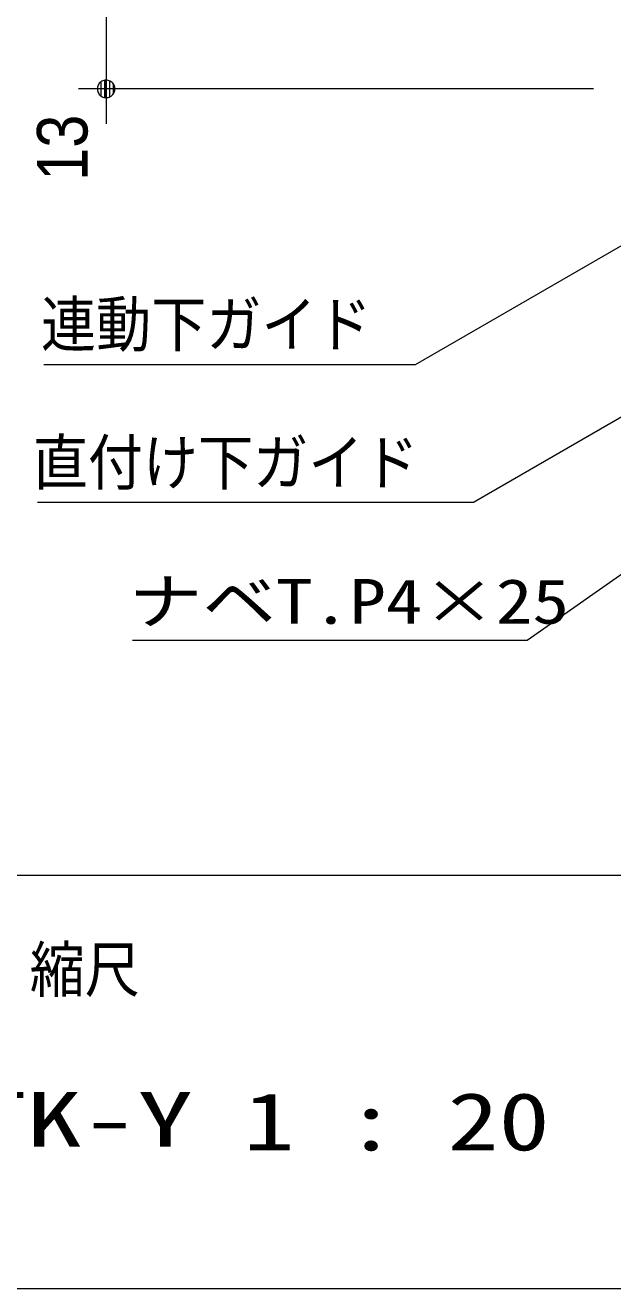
# Model space of a CAD drawing. Units: millimetres, scale not verified. Extents: x -6062 to 6062, y -3045 to 3045.
# Drawn here: x 148 to 574, y -2770 to -1854 of the extents above; entities that cross this region are included whole.
import ezdxf
from ezdxf.enums import TextEntityAlignment as Align

# ---------------------------------------------------------------- set-up
doc = ezdxf.new("R2010")
doc.units = ezdxf.units.MM
doc.header["$LTSCALE"] = 20
for name, color, linetype, lineweight in [('0-1_0', 7, 'Continuous', 9), ('0-2_2寸法-2', 7, 'Continuous', 9), ('0-3_2寸法-3', 7, 'Continuous', 9), ('0-4_1図面枠', 7, 'Continuous', 9)]:
    doc.layers.add(name, color=color, linetype=linetype, lineweight=lineweight)
doc.styles.add('ＭＳ ゴシック', font='')
doc.styles.add('ＭＳ Ｐゴシック', font='')
doc.styles.get('ＭＳ ゴシック').set_extended_font_data('MS Gothic')
doc.styles.get('ＭＳ Ｐゴシック').set_extended_font_data('MS PGothic')

# ---------------------------------------------------------------- blocks, each defined once
blk = doc.blocks.new('_Dot')
at = {"layer": '0-1_0'}
for p, q in [((-10, 0), (-20, 0)), ((9.78, 2), (-9.78, 2)), ((7.99, 6), (-7.99, 6)), ((9.16, -3.98), (-9.16, -3.98)), ((6, -7.98), (-6, -7.98))]:
    blk.add_line(p, q, dxfattribs=at)
for points in [[(10, 0), (9.92, 1.25), (9.69, 2.49), (9.3, 3.68), (8.76, 4.82), (8.09, 5.88), (7.29, 6.85), (6.37, 7.71), (5.36, 8.44), (4.26, 9.05), (3.09, 9.51), (1.87, 9.82), (0.63, 9.98), (-0.63, 9.98), (-1.87, 9.82), (-3.09, 9.51), (-4.26, 9.05), (-5.36, 8.44), (-6.37, 7.71), (-7.29, 6.85), (-8.09, 5.88), (-8.76, 4.82), (-9.3, 3.68), (-9.69, 2.49), (-9.92, 1.25), (-10, 0), (0, 0)], [(-10, 0), (-9.92, -1.25), (-9.69, -2.49), (-9.3, -3.68), (-8.76, -4.82), (-8.09, -5.88), (-7.29, -6.85), (-6.37, -7.71), (-5.36, -8.44), (-4.26, -9.05), (-3.09, -9.51), (-1.87, -9.82), (-0.63, -9.98), (0.63, -9.98), (1.87, -9.82), (3.09, -9.51), (4.26, -9.05), (5.36, -8.44), (6.37, -7.71), (7.29, -6.85), (8.09, -5.88), (8.76, -4.82), (9.3, -3.68), (9.69, -2.49), (9.92, -1.25), (10, 0), (0, 0)]]:
    blk.add_lwpolyline(points, close=True, dxfattribs=at)
blk = doc.blocks.new('グループ-130')
at = {"layer": '0-4_1図面枠'}
blk.add_line((-80000, -49400), (80000, -49400), dxfattribs=at)
blk.add_lwpolyline([(-80000, 55400), (80000, 55400), (80000, -55400), (-80000, -55400)], close=True, dxfattribs=at)
blk = doc.blocks.new('図面枠')
at = {"layer": '0-4_1図面枠'}
blk.add_blockref('グループ-130', (0, 0), dxfattribs=at)
at = {"layer": '0-4_1図面枠', "style": 'ＭＳ ゴシック'}
for s, height, width, p in [('縮尺', 650.9, 0.9, (38765.5, -51291.3)), ('1 : 20', 836.9, 1.3, (41866.9, -53644.8))]:
    blk.add_text(s, height=height, dxfattribs=dict(at, width=width)).set_placement(p, align=Align.BOTTOM_LEFT)

msp = doc.modelspace()

# ---------------------------------------------------------------- linework, layer by layer
at = {"layer": '0-2_2寸法-2'}
for p, q in [((206.18, -1835), (206.18, -1900)), ((559.68, -1900), (186.18, -1900)), ((206.18, -1912.71), (206.18, -1925.42))]:
    msp.add_line(p, q, dxfattribs=at)
at = {"layer": '0-3_2寸法-3'}
for points in [[(819.68, -1875.25), (430.4, -2100), (161.08, -2100)], [(1004.68, -1892.75), (472.51, -2200), (156.5, -2200)], [(1022.18, -1942.5), (511.62, -2300), (225.32, -2300)]]:
    msp.add_lwpolyline(points, dxfattribs=at)

# ---------------------------------------------------------------- block references
at = {"layer": '0-2_2寸法-2', "xscale": 0.6356201, "yscale": 0.6356201, "rotation": 90}
msp.add_blockref('_Dot', (206.18, -1900), dxfattribs=at)
at = {"layer": '0-4_1図面枠', "xscale": 0.05, "yscale": 0.05}
msp.add_blockref('図面枠', (-1787.5, 0), dxfattribs=at)

# ---------------------------------------------------------------- texts
at = {"layer": '0-2_2寸法-2', "style": 'ＭＳ Ｐゴシック', "width": 0.9}
msp.add_text('13', height=36.66, rotation=90, dxfattribs=at).set_placement((203.7, -1966.66), align=Align.BOTTOM_LEFT)
at = {"layer": '0-3_2寸法-3', "style": 'ＭＳ ゴシック'}
for s, width, p in [('連動下ガイド', 0.9, (158.98, -2096.66)), ('直付け下ガイド', 0.9, (153.05, -2196.83)), ('ナベT.P4×25', 1.2, (222.82, -2297.61))]:
    msp.add_text(s, height=32.55, dxfattribs=dict(at, width=width)).set_placement(p, align=Align.BOTTOM_LEFT)
at = {"layer": '0-4_1図面枠', "style": 'ＭＳ ゴシック', "width": 1.5}
msp.add_text('AXSC32-Z003LF-N-FS-TK-Y', height=39.52, dxfattribs=at).set_placement((-658.2, -2678.78), align=Align.BOTTOM_LEFT)

doc.saveas('drawing.dxf')
